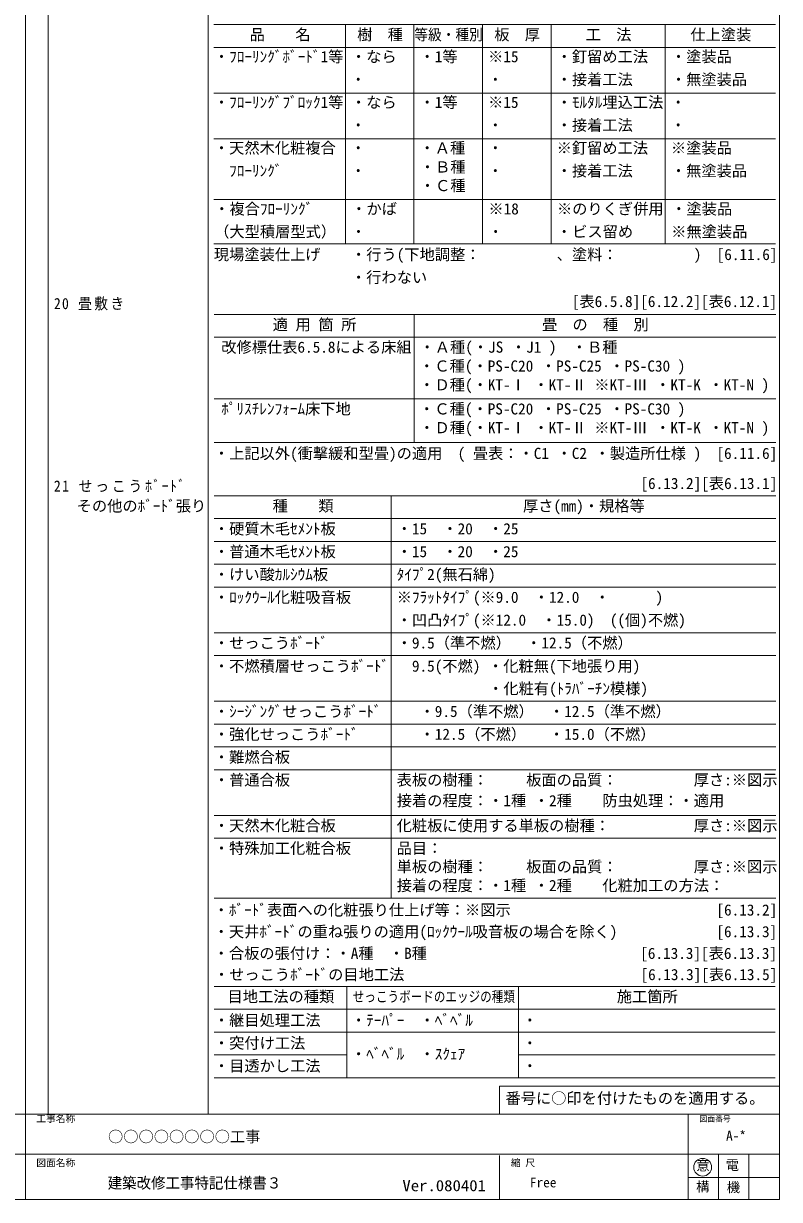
# Model space of a CAD drawing. Units: millimetres on the paper. Extents: x -396 to 397, y -283 to 596.
# Drawn here: x 198 to 396.5, y -283.5 to 25.6 of the extents above; entities that cross this region are included whole.
import ezdxf
from ezdxf.enums import TextEntityAlignment as Align

# ---------------------------------------------------------------- set-up
doc = ezdxf.new("R2010")
doc.units = ezdxf.units.MM
for name, color, linetype, lineweight in [('0-0', 4, 'Continuous', 9), ('0-1_文字', 7, 'Continuous', 9), ('E-0', 5, 'Continuous', 9)]:
    doc.layers.add(name, color=color, linetype=linetype, lineweight=lineweight)
doc.layers.add('E-1', color=7, linetype='Continuous')
doc.styles.add('ＭＳ ゴシック', font='')
doc.styles.get('ＭＳ ゴシック').set_extended_font_data('MS Gothic')

msp = doc.modelspace()

# ---------------------------------------------------------------- linework, layer by layer
at = {"layer": '0-0'}
for p, q in [((204.456, 286.452), (204.456, -261.048)), ((246.456, 286.452), (246.456, -261.048)), ((247.984, 25.299), (395.429, 25.299)), ((282.484, 25.299), (282.484, -32.301)), ((300.484, 25.299), (300.484, -32.301)), ((318.484, 25.299), (318.484, -32.301)), ((336.484, 25.299), (336.484, -32.301)), ((366.484, 25.299), (366.484, -32.301)), ((247.984, 19.299), (395.429, 19.299)), ((247.984, 7.299), (395.429, 7.299)), ((247.984, -4.701), (395.429, -4.701)), ((247.984, -20.701), (395.429, -20.701)), ((247.984, -32.301), (395.429, -32.301)), ((248.035, -50.886), (395.48, -50.886)), ((300.535, -50.886), (300.535, -84.517)), ((248.035, -56.886), (395.48, -56.886)), ((248.035, -73.092), (395.48, -73.092)), ((248.035, -84.517), (395.48, -84.517)), ((248.035, -98.548), (395.48, -98.548)), ((294.535, -98.548), (294.535, -204.287)), ((248.035, -104.548), (395.48, -104.548)), ((248.035, -110.548), (395.48, -110.548)), ((248.035, -116.548), (395.48, -116.548)), ((248.035, -122.548), (395.48, -122.548)), ((248.035, -134.548), (395.48, -134.548)), ((248.035, -140.548), (395.48, -140.548)), ((248.035, -152.548), (395.48, -152.548)), ((248.035, -158.548), (395.48, -158.548)), ((248.035, -164.548), (395.48, -164.548)), ((248.035, -170.548), (395.48, -170.548)), ((248.035, -182.548), (395.48, -182.548)), ((248.035, -188.548), (395.48, -188.548)), ((248.035, -204.287), (395.48, -204.287)), ((248.016, -227.489), (395.32, -227.489)), ((282.893, -227.489), (282.893, -251.489)), ((327.964, -227.489), (327.964, -251.489)), ((248.016, -233.489), (395.32, -233.489)), ((248.016, -239.489), (395.32, -239.489)), ((248.016, -245.489), (282.893, -245.489)), ((327.964, -245.489), (395.32, -245.489)), ((248.016, -251.489), (395.32, -251.489))]:
    msp.add_line(p, q, dxfattribs=at)
at = {"layer": '0-1_文字', "color": 4}
msp.add_circle((376.29, -274.989), 2.335, dxfattribs=at)
at = {"layer": 'E-0', "color": 7}
for p, q in [((198.456, 286.452), (198.456, -261.048)), ((-395.544, -261.048), (396.456, -261.048)), ((-395.544, -261.048), (396.456, -261.048)), ((-395.544, -261.048), (396.456, -261.048)), ((198.456, -261.048), (198.456, -283.464)), ((372.456, -261.048), (372.456, -283.464)), ((110.206, -271.548), (396.456, -271.548)), ((322.923, -271.932), (322.923, -283.464)), ((380.456, -271.548), (380.456, -283.464)), ((388.456, -271.548), (388.456, -283.464)), ((372.456, -277.698), (396.456, -277.698)), ((396.456, -283.464), (-395.544, -283.464)), ((396.456, -283.464), (-395.544, -283.464)), ((396.456, -283.464), (-395.544, -283.464))]:
    msp.add_line(p, q, dxfattribs=at)
for points in [[(-395.544, 286.452), (396.456, 286.452), (396.456, -283.464)], [(396.456, -253.656), (322.923, -253.656), (322.923, -261.048)]]:
    msp.add_lwpolyline(points, dxfattribs=at)

# ---------------------------------------------------------------- texts
at = {"layer": '0-0', "color": 7, "style": 'ＭＳ ゴシック'}
for s, p in [('・Ｃ種(・PS-C20 ・PS-C25 ・PS-C30 )\u3000', (301.85, -66.781)), ('・Ｄ種(・KT-Ⅰ ・KT-Ⅱ ※KT-Ⅲ ・KT-K ・KT-N )\u3000', (301.88, -71.718)), ('・Ｃ種(・PS-C20 ・PS-C25 ・PS-C30 )\u3000', (301.85, -78.048)), ('・Ｄ種(・KT-Ⅰ ・KT-Ⅱ ※KT-Ⅲ ・KT-K ・KT-N )\u3000', (301.88, -82.985)), ('・ﾎﾞｰﾄﾞ表面への化粧張り仕上げ等：※図示\u3000\u3000\u3000\u3000\u3000\u3000\u3000\u3000\u3000\u3000\u3000\u3000\u3000 [6.13.2]', (247.895, -209.727)), ('・天井ﾎﾞｰﾄﾞの重ね張りの適用(ﾛｯｸｳｰﾙ吸音板の場合を除く)\u3000\u3000\u3000\u3000\u3000\u3000 [6.13.3]', (247.895, -215.423)), ('・合板の張付け：・A種\u3000・B種\u3000\u3000\u3000\u3000\u3000\u3000\u3000\u3000\u3000\u3000\u3000\u3000\u3000\u3000[6.13.3][表6.13.3]', (247.895, -221.12))]:
    msp.add_text(s, height=2.933, dxfattribs=at).set_placement(p, align=Align.BOTTOM_LEFT)
at = {"layer": '0-1_文字', "style": 'ＭＳ ゴシック'}
for s, p in [('品\u3000\u3000名', (257.334, 20.299)), ('樹\u3000種', (285.584, 20.299)), ('板\u3000厚', (321.584, 20.299)), ('工\u3000法', (345.584, 20.299)), ('仕上塗装', (373.057, 20.299)), ('・ﾌﾛｰﾘﾝｸﾞﾎﾞｰﾄﾞ1等', (247.956, 14.525)), ('・なら', (283.956, 14.525)), ('・1等', (301.956, 14.525)), ('・釘留め工法', (337.956, 14.525)), ('・塗装品', (367.956, 14.525)), ('※15', (319.956, 14.525)), ('・接着工法', (337.956, 8.525)), ('・無塗装品', (367.956, 8.525)), ('・ﾌﾛｰﾘﾝｸﾞﾌﾞﾛｯｸ1等', (247.956, 2.525)), ('・なら', (283.956, 2.525)), ('・1等', (301.956, 2.525)), ('※15', (319.956, 2.525)), ('・ﾓﾙﾀﾙ埋込工法', (337.956, 2.525)), ('・接着工法', (337.956, -3.475)), ('・天然木化粧複合', (247.956, -9.475)), ('・Ａ種', (301.956, -9.475)), ('※釘留め工法', (337.956, -9.475)), ('※塗装品', (367.956, -9.475)), ('\u3000ﾌﾛｰﾘﾝｸﾞ', (247.956, -15.475)), ('・Ｂ種', (302.035, -14.475)), ('・接着工法', (337.956, -15.475)), ('・無塗装品', (367.956, -15.475)), ('・Ｃ種', (302.035, -19.368)), ('・複合ﾌﾛｰﾘﾝｸﾞ', (248.035, -25.475)), ('・かば', (284.035, -25.475)), ('※のりくぎ併用', (338.035, -25.475)), ('・塗装品', (368.035, -25.475)), ('※18', (320.035, -25.475)), ('（大型積層型式）', (248.035, -31.475)), ('\u3000ビス留め', (338.035, -31.475)), ('※無塗装品', (368.035, -31.475)), ('現場塗装仕上げ\u3000\u3000・行う(下地調整：\u3000\u3000\u3000\u3000\u3000、塗料：\u3000\u3000\u3000\u3000\u3000)\u3000[6.11.6]', (247.956, -37.475)), ('\u3000\u3000\u3000\u3000\u3000\u3000\u3000\u3000\u3000・行わない', (247.956, -43.475)), ('\u3000\u3000\u3000\u3000\u3000\u3000\u3000\u3000\u3000\u3000\u3000\u3000\u3000\u3000\u3000\u3000\u3000\u3000\u3000\u3000       [表6.5.8][6.12.2][表6.12.1]', (247.956, -49.816)), ('適 用 箇 所', (263.385, -55.886)), ('畳\u3000の\u3000種\u3000別', (334.107, -55.886)), ('改修標仕表6.5.8による床組', (249.897, -61.816)), ('・Ａ種(・JS ・J1 )\u3000・Ｂ種\u3000', (301.956, -61.816)), ('ﾎﾟﾘｽﾁﾚﾝﾌｫｰﾑ床下地', (249.897, -78.023)), ('・上記以外(衝撃緩和型畳)の適用\u3000( 畳表：・C1 ・C2 ・製造所仕様 )\u3000[6.11.6]', (247.956, -89.736)), ('\u3000\u3000\u3000\u3000\u3000\u3000\u3000\u3000\u3000\u3000\u3000\u3000\u3000\u3000\u3000\u3000\u3000\u3000\u3000 \u3000\u3000\u3000\u3000\u3000\u3000\u3000 \u3000[6.13.2][表6.13.1]', (247.956, -97.638)), ('   その他のﾎﾞｰﾄﾞ張り', (205.956, -103.548)), ('種\u3000\u3000類', (263.385, -103.548)), ('厚さ(mm)・規格等', (329.107, -103.548)), ('・硬質木毛ｾﾒﾝﾄ板', (247.956, -109.548)), ('・15\u3000・20\u3000・25', (295.956, -109.548)), ('・普通木毛ｾﾒﾝﾄ板', (247.956, -115.548)), ('・15\u3000・20\u3000・25', (295.956, -115.548)), ('・けい酸ｶﾙｼｳﾑ板', (247.956, -121.548)), ('ﾀｲﾌﾟ2(無石綿)', (295.956, -121.548)), ('・ﾛｯｸｳｰﾙ化粧吸音板', (247.956, -127.548)), ('※ﾌﾗｯﾄﾀｲﾌﾟ(※9.0\u3000・12.0\u3000・\u3000\u3000\u3000)', (295.956, -127.548)), ('・凹凸ﾀｲﾌﾟ(※12.0\u3000・15.0)\u3000((個)不燃)', (295.956, -133.548)), ('・せっこうﾎﾞｰﾄﾞ', (247.956, -139.548)), ('・9.5（準不燃）\u3000・12.5（不燃）', (295.956, -139.548)), ('・不燃積層せっこうﾎﾞｰﾄﾞ', (247.956, -145.638)), ('\u30009.5(不燃) ・化粧無(下地張り用)', (295.956, -145.638)), ('\u3000\u3000\u3000\u3000\u3000\u3000・化粧有(ﾄﾗﾊﾞｰﾁﾝ模様)', (295.956, -151.548)), ('・ｼｰｼﾞﾝｸﾞせっこうﾎﾞｰﾄﾞ', (247.956, -157.548)), ('・9.5（準不燃）\u3000・12.5（準不燃）', (301.956, -157.548)), ('・強化せっこうﾎﾞｰﾄﾞ', (247.956, -163.548)), ('・12.5（不燃）\u3000 ・15.0（不燃）', (301.956, -163.548)), ('・難燃合板', (247.956, -169.548)), ('・普通合板', (247.956, -175.548)), ('表板の樹種：\u3000\u3000 板面の品質： \u3000   \u3000\u3000厚さ:※図示', (295.956, -175.548)), ('接着の程度：・1種 ・2種\u3000\u3000防虫処理：・適用', (295.956, -180.996)), ('・天然木化粧合板', (247.956, -187.548)), ('化粧板に使用する単板の樹種：\u3000\u3000\u3000   \u3000厚さ:※図示', (295.956, -187.553)), ('・特殊加工化粧合板', (247.956, -193.502)), ('品目： ', (295.956, -193.502)), ('単板の樹種：\u3000\u3000 板面の品質： \u3000\u3000     厚さ:※図示', (295.956, -198.334)), ('接着の程度：・1種 ・2種\u3000\u3000化粧加工の方法：\u3000', (295.956, -203.287)), ('・せっこうﾎﾞｰﾄﾞの目地工法\u3000\u3000\u3000\u3000\u3000\u3000\u3000\u3000\u3000\u3000\u3000\u3000\u3000\u3000\u3000 [6.13.3][表6.13.5]', (247.956, -226.699)), ('目地工法の種類', (251.555, -232.489)), ('施工箇所', (353.742, -232.489)), ('・継目処理工法', (247.956, -238.699)), ('・ﾃｰﾊﾟｰ', (283.956, -238.699)), ('・ﾍﾞﾍﾞﾙ', (301.956, -238.699)), ('・突付け工法', (247.956, -244.699)), ('・ﾍﾞﾍﾞﾙ', (283.956, -247.565)), ('・ｽｸｪｱ', (301.956, -247.565)), ('・目透かし工法', (247.956, -250.699))]:
    msp.add_text(s, height=2.933, dxfattribs=at).set_placement(p, align=Align.BOTTOM_LEFT)
for s, height, width, p in [('等級・種別', 2.933, 0.9, (300.584, 20.299)), ('・', 2.933, 0.95, (283.956, 8.525)), ('・', 2.933, 0.95, (319.956, 8.525)), ('・', 2.933, 0.95, (367.956, 2.525)), ('・', 2.933, 0.95, (283.956, -3.475)), ('・', 2.933, 0.95, (319.956, -3.475)), ('・', 2.933, 0.95, (367.956, -3.475)), ('・', 2.933, 0.95, (283.956, -9.475)), ('・', 2.933, 0.95, (319.956, -9.475)), ('・', 2.933, 0.95, (283.956, -15.475)), ('・', 2.933, 0.95, (319.956, -15.475)), ('・', 2.933, 0.95, (284.035, -31.475)), ('・', 2.933, 0.95, (320.035, -31.475)), ('・', 2.933, 0.95, (338.035, -31.475)), ('せっこうボードのエッジの種類', 2.786, 0.8, (284.429, -232.389)), ('・', 2.933, 0.95, (329.017, -238.699)), ('・', 2.933, 0.95, (329.017, -244.699)), ('・', 2.933, 0.95, (329.017, -250.699))]:
    msp.add_text(s, height=height, dxfattribs=dict(at, width=width)).set_placement(p, align=Align.BOTTOM_LEFT)
at = {"layer": '0-1_文字', "char_height": 2.933, "attachment_point": 7, "style": 'ＭＳ ゴシック'}
for s, insert in [('\\T1.18;\\W0.9;20\\~畳敷き', (205.956, -49.816)), ('\\T1.21;\\W0.9;21\\~せっこうﾎﾞｰﾄﾞ', (205.956, -97.638))]:
    msp.add_mtext(s, dxfattribs=dict(at, insert=insert))
at = {"layer": 'E-0', "color": 7, "style": 'ＭＳ ゴシック'}
for s, height, p in [('番号に○印を付けたものを適用する。', 2.933, (324.525, -259.203)), ('工事名称', 1.833, (201.317, -263.698)), ('図面番号', 1.466, (375.456, -263.448)), ('図面名称', 1.833, (201.317, -275.298)), ('縮 尺', 1.833, (325.923, -275.298)), ('意', 2.566, (374.62, -276.611)), ('電', 2.566, (382.342, -276.473)), ('構', 2.566, (374.574, -282.127)), ('機', 2.566, (382.618, -282.31))]:
    msp.add_text(s, height=height, dxfattribs=at).set_placement(p, align=Align.BOTTOM_LEFT)
at = {"layer": 'E-0', "color": 3, "style": 'ＭＳ ゴシック', "width": 1.1}
msp.add_text('Ver.080401', height=2.933, dxfattribs=at).set_placement((297.446, -282.165), align=Align.BOTTOM_LEFT)
at = {"layer": 'E-1', "style": 'ＭＳ ゴシック'}
for s, height, p in [('○○○○○○○○工事', 2.933, (220.169, -269.3)), ('A-*', 2.566, (382.435, -268.748)), ('Free', 2.566, (330.923, -281.048))]:
    msp.add_text(s, height=height, dxfattribs=at).set_placement(p, align=Align.BOTTOM_LEFT)
at = {"layer": 'E-1', "style": 'ＭＳ ゴシック', "width": 0.95}
msp.add_text('建築改修工事特記仕様書３', height=2.933, dxfattribs=at).set_placement((220.058, -281.461), align=Align.BOTTOM_LEFT)

doc.saveas('drawing.dxf')
